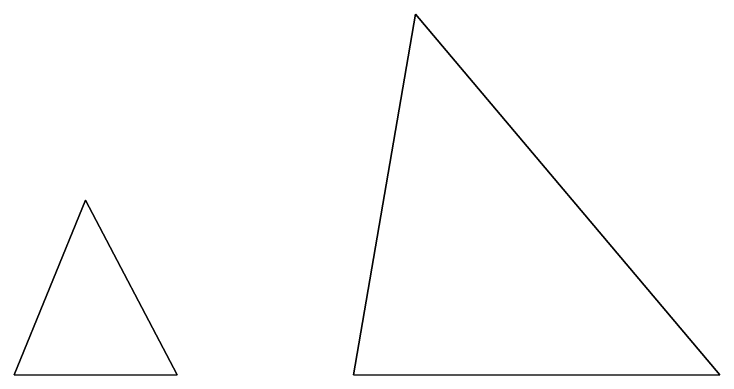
# Model space of a CAD drawing. Header units: inches. Extents: x -4597 to 93300, y -14139 to 5932.
# Drawn here: x 1150.8 to 1644.1, y -14138.7 to -13886.3 of the extents above; entities that cross this region are included whole.
import ezdxf

# ---------------------------------------------------------------- set-up
doc = ezdxf.new("R2010")
doc.units = ezdxf.units.IN
doc.header["$LTSCALE"] = 0.5
doc.header["$MEASUREMENT"] = 0
doc.layers.add('Toilet', color=7, linetype='Continuous', lineweight=25)

msp = doc.modelspace()

# ---------------------------------------------------------------- linework, layer by layer
at = {"layer": 'Toilet'}
for p, q in [((1388.07, -14138.66), (1431.37, -13886.35)), ((1431.37, -13886.35), (1644.07, -14138.66)), ((1150.83, -14138.66), (1200.72, -14016.45)), ((1200.72, -14016.45), (1264.83, -14138.66)), ((1150.83, -14138.66), (1264.83, -14138.66)), ((1388.07, -14138.66), (1644.07, -14138.66))]:
    msp.add_line(p, q, dxfattribs=at)
for points in [[(1431.37, -13886.35), (1388.07, -14138.66), (1644.07, -14138.66)], [(1200.72, -14016.45), (1150.83, -14138.66), (1264.83, -14138.66)]]:
    msp.add_lwpolyline(points, close=True, dxfattribs=at)

doc.saveas('drawing.dxf')
